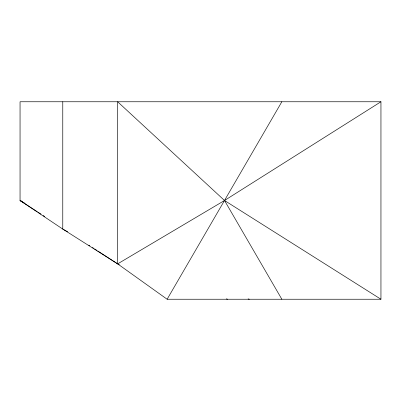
<?xml version="1.0" encoding="UTF-8"?>
<svg xmlns="http://www.w3.org/2000/svg" width="401" height="401" viewBox="0 0 401 401"><rect width="100%" height="100%" fill="white"/><g stroke="black" fill="none" stroke-linecap="round" stroke-linejoin="round"><path stroke-width="0.6" d="M97.704 250.926L117.643 263.873L167.137 299.241L281.843 101.759M380.95 101.759L20.05 101.759L20.05 200.5L62.772 229.086L117.643 263.873L224.52 200.5L380.95 101.759L380.95 299.241L167.137 299.241M248.089 298.915L249.297 299.241M226.359 298.86L227.547 299.241M37.363 211.743L20.05 200.5L21.744 201.307M119.333 264.695L117.643 263.873L117.643 101.759L224.52 200.5L380.95 299.241M67.699 231.793L62.772 229.086L62.772 101.759M20.05 200.5L24.912 203.322M38.416 212.425L41.037 214.129M43.138 215.492L44.712 216.515M88.786 245.136L89.834 245.818M92.456 247.517L93.508 248.199M94.556 248.881L96.656 250.244M224.52 200.5L281.843 299.241"/></g></svg>
